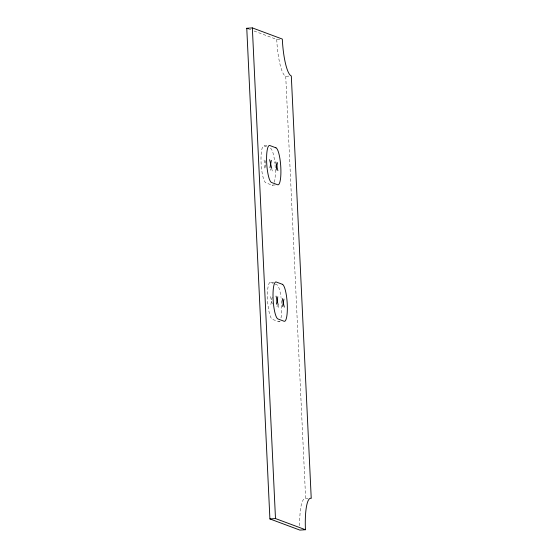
<?xml version="1.0" encoding="UTF-8"?>
<svg xmlns="http://www.w3.org/2000/svg" width="558" height="558" viewBox="0 0 558 558"><rect width="100%" height="100%" fill="white"/><g stroke="black" fill="none" stroke-linecap="round" stroke-linejoin="round"><path stroke-width="0.42" stroke-dasharray="2.79 2.09" d="M264.408 168.077L265.768 160.683M270.567 170.371L270.839 168.893M270.846 304.563L272.206 297.17M276.998 306.858L277.277 305.379M254.057 30.99L276.74 39.437L280.723 39.172M276.74 39.437A34.303 7.219 86.2 0 0 285.731 76.313L289.721 76.048M275.303 184.942L272.116 185.158L265.964 182.864A18.581 3.913 86.2 0 1 261.088 162.894A18.581 3.913 86.2 0 1 264.22 145.903L268.203 145.631M280.151 321.534L278.554 321.645L272.395 319.35A18.581 3.913 86.2 0 1 267.526 299.374A18.581 3.913 86.2 0 1 270.658 282.383L273.839 282.167M299.73 525.692A34.303 7.219 86.2 0 1 305.651 498.733L308.044 498.573M249.196 29.183L250.821 29.783M264.22 145.903L266.529 146.761M270.658 282.383L276.81 284.678A18.581 3.913 86.2 0 1 281.044 297.463M271.774 168.851L272.304 171.02M264.032 160.034L266.152 168.725M278.212 305.331L278.742 307.507M270.463 296.521L272.59 305.212M285.731 76.313L305.651 498.733M270.372 148.191A18.581 3.913 86.2 0 1 274.885 163.334M275.038 164.931A18.581 3.913 86.2 0 1 274.376 182.243M273.127 184.914A18.581 3.913 86.2 0 1 272.116 185.158M281.399 300.609A18.581 3.913 86.2 0 1 280.807 318.73M279.558 321.401A18.581 3.913 86.2 0 1 278.554 321.645"/><path stroke-width="0.84" d="M269.988 167.707L271.348 160.313M276.14 169.995L277.507 162.601M276.419 304.187L277.786 296.793M282.578 306.481L283.938 299.088M246.769 28.277L252.349 27.9L282.313 39.067A34.303 7.219 86.2 0 0 291.311 75.937L311.231 498.357A34.303 7.219 86.2 0 0 305.456 529.723L299.876 530.1L269.905 518.933L246.769 28.277L248.387 28.877M269.905 518.933L275.485 518.563L305.456 529.723M275.764 161.953L277.884 170.643M269.605 159.665L271.725 168.356M282.202 298.439L284.322 307.13M276.043 296.145L278.163 304.835M252.349 27.9L275.485 518.563M275.952 147.821L269.793 145.526A18.581 3.913 86.2 0 0 266.668 162.518A18.581 3.913 86.2 0 0 271.537 182.487L277.696 184.782A18.581 3.913 86.2 0 0 280.827 167.791A18.581 3.913 86.2 0 0 275.952 147.821M282.39 284.301L276.231 282.006A18.581 3.913 86.2 0 0 273.099 298.997A18.581 3.913 86.2 0 0 277.975 318.974L284.134 321.269A18.581 3.913 86.2 0 0 287.258 304.277A18.581 3.913 86.2 0 0 282.39 284.301"/></g></svg>
